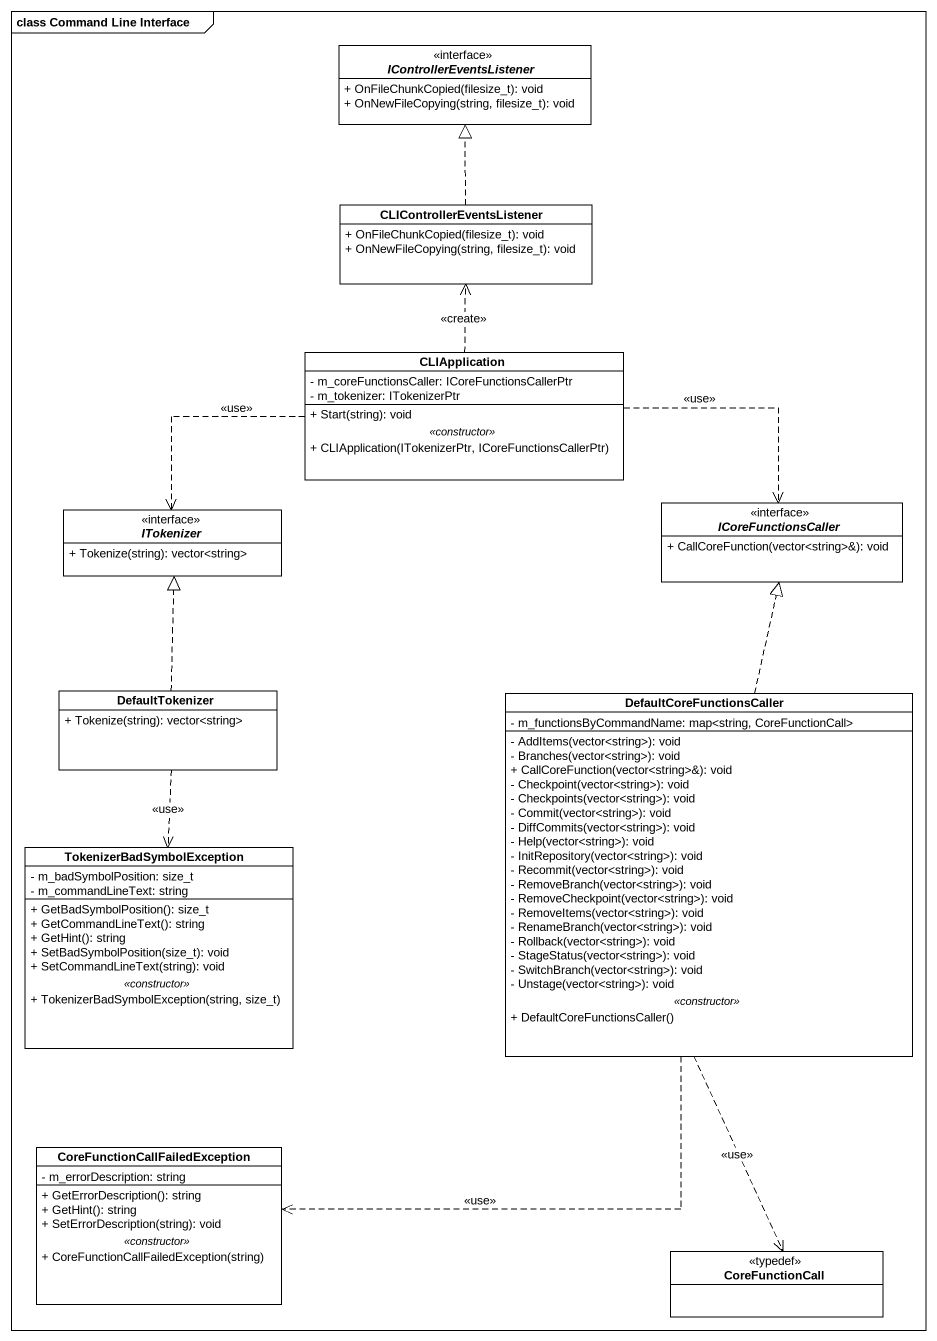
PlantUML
@startuml
mainframe class Command Line Interface
hide circle
hide empty members
skinparam classAttributeIconSize 0
abstract class IControllerEventsListener <<interface>> {
  + OnFileChunkCopied(filesize_t): void
  + OnNewFileCopying(string, filesize_t): void
}
class CLIControllerEventsListener {
  + OnFileChunkCopied(filesize_t): void
  + OnNewFileCopying(string, filesize_t): void
}
class CLIApplication {
  - m_coreFunctionsCaller: ICoreFunctionsCallerPtr
  - m_tokenizer: ITokenizerPtr
  --
  + Start(string): void
  .. <<constructor>> ..
  + CLIApplication(ITokenizerPtr, ICoreFunctionsCallerPtr)
}
abstract class ICoreFunctionsCaller <<interface>> {
  + CallCoreFunction(vector<string>&): void
}
abstract class ITokenizer <<interface>> {
  + Tokenize(string): vector<string>
}
class DefaultTokenizer {
  + Tokenize(string): vector<string>
}
class DefaultCoreFunctionsCaller {
  - m_functionsByCommandName: map<string, CoreFunctionCall>
  --
  - AddItems(vector<string>): void
  - Branches(vector<string>): void
  + CallCoreFunction(vector<string>&): void
  - Checkpoint(vector<string>): void
  - Checkpoints(vector<string>): void
  - Commit(vector<string>): void
  - DiffCommits(vector<string>): void
  - Help(vector<string>): void
  - InitRepository(vector<string>): void
  - Recommit(vector<string>): void
  - RemoveBranch(vector<string>): void
  - RemoveCheckpoint(vector<string>): void
  - RemoveItems(vector<string>): void
  - RenameBranch(vector<string>): void
  - Rollback(vector<string>): void
  - StageStatus(vector<string>): void
  - SwitchBranch(vector<string>): void
  - Unstage(vector<string>): void
  .. <<constructor>> ..
  + DefaultCoreFunctionsCaller()
}
class TokenizerBadSymbolException {
  - m_badSymbolPosition: size_t
  - m_commandLineText: string
  --
  + GetBadSymbolPosition(): size_t
  + GetCommandLineText(): string
  + GetHint(): string
  + SetBadSymbolPosition(size_t): void
  + SetCommandLineText(string): void
  .. <<constructor>> ..
  + TokenizerBadSymbolException(string, size_t)
}
class "CoreFunctionCallFailedException" as CoreFunctionCallFailedExcept {
  - m_errorDescription: string
  --
  + GetErrorDescription(): string
  + GetHint(): string
  + SetErrorDescription(string): void
  .. <<constructor>> ..
  + CoreFunctionCallFailedException(string)
}
class CoreFunctionCall <<typedef>>
CLIControllerEventsListener .up.|> IControllerEventsListener
CLIApplication .up.> CLIControllerEventsListener : <<create>>
CLIApplication .right.> ICoreFunctionsCaller : <<use>>
CLIApplication .left.> ITokenizer : <<use>>
DefaultTokenizer .up.|> ITokenizer
DefaultTokenizer ..> TokenizerBadSymbolException : <<use>>
DefaultCoreFunctionsCaller .up.|> ICoreFunctionsCaller
DefaultCoreFunctionsCaller ..> CoreFunctionCallFailedExcept : <<use>>
DefaultCoreFunctionsCaller ..> CoreFunctionCall : <<use>>
@enduml
